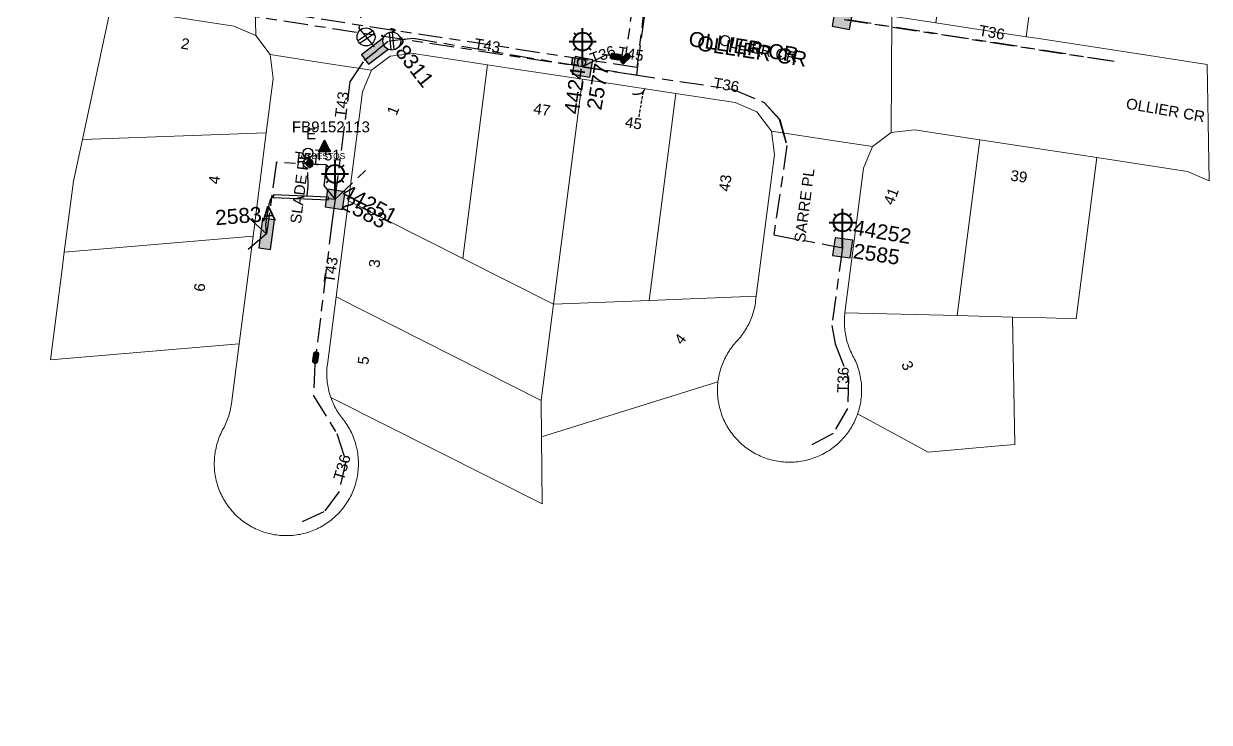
# Model space of a CAD drawing. Header units: metres. Extents: x -1 to 307109, y -2 to 6258593.
# Drawn here: x 306110 to 306307.5, y 6258194.6 to 6258311 of the extents above; entities that cross this region are included whole.
import ezdxf
from ezdxf.enums import TextEntityAlignment as Align

# ---------------------------------------------------------------- set-up
doc = ezdxf.new("R2010")
doc.units = ezdxf.units.M
doc.linetypes.add('Cable Exist UG', pattern=[8.2, 4, -1.2, 1.8, -1.2])
doc.linetypes.add('DASHED', pattern=[0.75, 0.5, -0.25])
doc.layers.get('0').update_dxf_attribs({"color": 6})
doc.layers.add('Cadastre Land Parcels_SP_EXT', color=9, linetype='Continuous', lineweight=5)
doc.layers.add('Cadastre Roads_SP_EXT', color=9, linetype='Continuous', lineweight=5)
for name, color, linetype in [('Duct_SP_EXT', 7, 'Continuous'), ('Equip_LV_EXT', 7, 'Continuous'), ('Equip_SP_SL_EXT', 7, 'Continuous'), ('Mains_HV_EXT', 7, 'Continuous'), ('Mains_LV_EXT', 7, 'Continuous'), ('Mains_SL_EXT', 7, 'Continuous'), ('Notes_HV_MISC', 7, 'Continuous'), ('Notes_SP_MISC', 7, 'Continuous'), ('SupportsUG_SP_LV_EXT', 7, 'Continuous'), ('SupportsUG_SP_LV_SL_EXT', 7, 'Continuous'), ('Trench_SP_EXT', 7, 'Continuous')]:
    doc.layers.add(name, color=color, linetype=linetype)
doc.layers.add('UNKNOWN_FEATURES', color=1, linetype='DASHED', plot=False)
doc.styles.add('COLUMN_LABEL', font='arial.ttf')
doc.styles.add('iecARIAL', font='arial.ttf', dxfattribs={"height": 2})
doc.styles.add('iecNAME', font='times.ttf')
doc.styles.add('POLE_LABEL', font='arial.ttf')
doc.styles.get("Standard").update_dxf_attribs({"font": 'arial.ttf'})

# ---------------------------------------------------------------- blocks, each defined once
blk = doc.blocks.new('COLUMN_EXT')
blk.add_hatch(color=256).paths.add_polyline_path([(-1.49, 1.48), (-1.49, -1.49), (1.48, -1.49), (1.48, 1.48)])
blk.add_lwpolyline([(-1.49, -1.49), (1.48, -1.49), (1.48, 1.48), (-1.49, 1.48)], close=True)
for tag, height, style, flags, p in [('ASSET_NUM', 2.5, 'COLUMN_LABEL', 8, (2, 2)), ('STRUCTURE_PLANT_NUMBER', 0.2, 'POLE_LABEL', 9, (1.81, 0.03)), ('STREET_CODE', 0.2, 'COLUMN_LABEL', 9, (1.81, -0.2))]:
    blk.add_attdef(tag, text='', height=height, dxfattribs=dict(style=style, flags=flags)).set_placement(p, align=Align.MIDDLE_LEFT)
at = {"flags": 9}
for tag, p in [('COLUMN_TYPE', (1.81, -0.4)), ('OWNED_BY', (1.81, -0.6)), ('STATE', (1.81, -0.8)), ('USAGE', (1.81, -1)), ('STREETNAME', (1.81, -1.6)), ('SUBURB', (1.81, -1.8)), ('LEGEND', (1.81, -1.2)), ('LOCATION', (1.81, -1.4)), ('NOTES', (1.81, -2))]:
    blk.add_attdef(tag, text='', height=0.2, dxfattribs=at).set_placement(p, align=Align.MIDDLE_LEFT)
at = {"flags": 1}
blk.add_attdef('Z', (1.81, -2.35), '', height=0.2, dxfattribs=at)
blk = doc.blocks.new('PILLAR_EXT')
blk.add_hatch(color=256).paths.add_polyline_path([(-2.475, 0.99), (-2.475, -0.99), (2.475, -0.99), (2.475, 0.99)])
blk.add_lwpolyline([(-2.475, -0.99), (2.475, -0.99), (2.475, 0.99), (-2.475, 0.99)], close=True)
at = {"style": 'iecARIAL', "flags": 8}
blk.add_attdef('ASSET_NUM', (1.5, 3.5), '', height=2.5, dxfattribs=at)
for tag, p, flags in [('OWNED_BY', (0, -0.2), 9), ('STATE', (0, -0.4), 9), ('SUPPORT_TYPE', (0, -0.6), 9), ('STREETNAME', (0, -1.8), 9), ('SUBURB', (0, -2), 1), ('USAGE', (0, -0.8), 9), ('LEGEND', (0, -1), 9), ('LOCATION', (0, -1.2), 9), ('NOTES', (0, -1.4), 9), ('PARENT', (0, -1.6), 9)]:
    blk.add_attdef(tag, p, '', height=0.2, dxfattribs=dict(flags=flags))
blk = doc.blocks.new('DUCT_EXT')
blk.add_circle((0, 0.8), 0.8)
at = {"flags": 1}
blk.add_attdef('Z', (0, 0), '', height=0.2, dxfattribs=at)
at = {"flags": 9}
for tag, p in [('DUCT_CODE', (0, 0)), ('XSECT_TYPE', (0, -0.2)), ('STATE', (0, -0.6)), ('FB_REFERENCE', (0, -0.4)), ('NOTES', (0, -0.8))]:
    blk.add_attdef(tag, text='', height=0.2, dxfattribs=at).set_placement(p, align=Align.MIDDLE_LEFT)
blk = doc.blocks.new('SL_LANTERN_EXT')
at = {"lineweight": 40}
for p, q in [((0, 1.97), (0, 6.47)), ((-2.25, 4.22), (2.25, 4.22)), ((-1.46, 5.68), (-1.06, 5.28)), ((1.46, 5.68), (1.06, 5.28)), ((-1.46, 2.76), (-1.06, 3.16)), ((0, 0), (0, 2.72)), ((1.46, 2.76), (1.06, 3.16))]:
    blk.add_line(p, q, dxfattribs=at)
blk.add_circle((0, 4.22), 1.5, dxfattribs=at)
at = {"style": 'iecARIAL', "flags": 8}
blk.add_attdef('ASSET_NUM', (1.5, 1.5), '', height=2.5, dxfattribs=at)
for tag, p, height, flags in [('OPERATING_VOLTAGE', (0.98, -1.65), 0.2, 9), ('ORIENTATION', (0.98, -1.85), 0.2, 9), ('OWNED_BY', (0.98, -2.05), 0.2, 9), ('CONSTRUCTED_VOLTAGE', (0.98, -0.65), 0.2, 9), ('CONTROL_TYPE', (0.98, -0.85), 0.2, 9), ('LANTERN_PURPOSE', (0.98, -1.05), 0.2, 9), ('LANTERN_TYPE', (0.98, -1.25), 0.2, 9), ('NO_PHASES', (0.98, -1.45), 0.2, 9), ('LNUMBER', (2.18, -3.25), 2.5, 8), ('STATE', (0.98, -2.25), 0.2, 9), ('USAGE', (0.98, -2.45), 0.2, 9), ('CEXIST', (0.98, -2.65), 0.2, 9), ('CNEW', (0.98, -2.85), 0.2, 9), ('CNUMBER', (0.98, -3.05), 0.2, 9), ('CREMOVE', (0.98, -3.25), 0.2, 9), ('CREPLACE', (0.98, -3.45), 0.2, 9), ('LKINGHEIGHT', (0.98, -3.65), 0.2, 9), ('LBRACKET', (0.98, -3.85), 0.2, 9), ('LBRACKETVOCAB', (0.98, -4.05), 0.2, 9), ('LCATEGORY', (0.98, -4.25), 0.2, 9), ('LCHARGE1', (0.98, -4.45), 0.2, 9), ('LCHARGE1PERCENT', (0.98, -4.65), 0.2, 9), ('LCHARGE2', (0.98, -4.85), 0.2, 9), ('LCHARGE2PERCENT', (0.98, -5.05), 0.2, 9), ('LCHARGE3', (0.98, -5.25), 0.2, 9), ('LCHARGE3PERCENT', (0.98, -5.45), 0.2, 9), ('LEXIST', (0.98, -5.65), 0.2, 9), ('LLAMP', (0.98, -5.85), 0.2, 9), ('LLAMPVOCAB', (0.98, -6.05), 0.2, 9), ('LMAST', (0.98, -6.25), 0.2, 9), ('LMASTVOCAB', (0.98, -6.45), 0.2, 9), ('LNEW', (0.98, -6.65), 0.2, 9), ('LANTNUMBER', (0.98, -6.85), 0.2, 9), ('LOUTREACH', (0.98, -7.25), 0.2, 9), ('LOUTREACHVOCAB', (0.98, -7.45), 0.2, 9), ('LRATECODE', (0.98, -7.65), 0.2, 9), ('LREMOVE', (0.98, -7.85), 0.2, 9), ('LREPLACE', (0.98, -8.05), 0.2, 9), ('STREETNAME', (0.98, -9.25), 0.2, 9), ('SUBURB', (0.98, -9.45), 0.2, 1), ('LTYPE', (0.98, -8.25), 0.2, 9), ('LTYPEVOCAB', (0.98, -8.45), 0.2, 9), ('LEGEND', (0.98, -8.65), 0.2, 9), ('LOCATION', (0.98, -8.85), 0.2, 9), ('NOTES', (0.98, -9.05), 0.2, 9)]:
    blk.add_attdef(tag, p, '', height=height, dxfattribs=dict(flags=flags))
blk = doc.blocks.new('LV_STJ_EXT')
h = blk.add_hatch(color=256)
edge = h.paths.add_edge_path()
edge.add_ellipse((-0.59, 0.13), major_axis=(0.226, 0.226), ratio=1, start_angle=45, end_angle=135)
edge.add_line((-0.91, 0.13), (-0.91, -0.13))
edge.add_ellipse((-0.59, -0.13), major_axis=(0.226, 0.226), ratio=1, start_angle=135, end_angle=225)
edge.add_line((-0.59, -0.45), (0.59, -0.45))
edge.add_ellipse((0.59, -0.13), major_axis=(-0.226, 0.226), ratio=1, start_angle=135, end_angle=225)
edge.add_line((0.91, -0.13), (0.91, 0.13))
edge.add_ellipse((0.59, 0.13), major_axis=(-0.226, 0.226), ratio=1, start_angle=225, end_angle=315)
edge.add_line((0.59, 0.45), (-0.59, 0.45))
blk.add_lwpolyline([(-0.91, 0.13), (-0.91, -0.13, 0.414214), (-0.59, -0.45), (0.59, -0.45, 0.414214), (0.91, -0.13), (0.91, 0.13, 0.414214), (0.59, 0.45), (-0.59, 0.45, 0.414214)], format="xyb", close=True)
at = {"flags": 1}
blk.add_attdef('Z', (0, 0), '', height=0.2, dxfattribs=at)
at = {"flags": 9}
for tag, p in [('ORIENTATION', (0, 0)), ('USAGE', (0, -0.2)), ('LEGEND', (0, -0.4)), ('NOTES', (0, -0.6))]:
    blk.add_attdef(tag, text='', height=0.2, dxfattribs=at).set_placement(p, align=Align.MIDDLE_LEFT)
blk = doc.blocks.new('WARNING_FEATURE_EXT')
h = blk.add_hatch(color=2)
h.dxf.hatch_style = 1
h.paths.add_polyline_path([(0, 1.99), (-0.99, 0), (1, 0)])
at = {"color": 18, "true_color": 0x000000}
blk.add_lwpolyline([(-0.99, 0), (0, 1.99), (1, 0)], close=True, dxfattribs=at)
at = {"color": 18, "true_color": 0x000000, "insert": (0, 0.87), "char_height": 1.5, "attachment_point": 5, "line_spacing_factor": 1.5, "style": 'iecNAME'}
blk.add_mtext_dynamic_manual_height_columns('!', width=1.5, gutter_width=4, heights=[0], dxfattribs=at)
at = {"color": 2, "flags": 1}
for tag, p in [('STATE', (1.19, 2.01)), ('HAZMAT_ID', (1.19, 0.72))]:
    blk.add_attdef(tag, p, '', height=0.8, dxfattribs=at)
at = {"color": 2}
blk.add_attdef('WARNING_TYPE', text='', height=1, dxfattribs=at).set_placement((-4.07, -1.22), (4.88, -1.22), align=Align.ALIGNED)
at = {"color": 2, "flags": 1}
blk.add_attdef('WARNING_DESC', text='', height=0.8, dxfattribs=at).set_placement((1.19, -0.56), align=Align.MIDDLE_CENTER)
blk = doc.blocks.new('LV_UG_LINKS_CLOSED_EXT')
blk.add_wipeout([(-1.06, 1.06), (-1.18, 0.92), (-1.29, 0.76), (-1.37, 0.59), (-1.43, 0.42), (-1.48, 0.23), (-1.49, 0.05), (-1.49, -0.14), (-1.46, -0.33), (-1.41, -0.51), (-1.33, -0.68), (-1.24, -0.84), (-1.12, -0.99), (-0.99, -1.12), (-0.84, -1.24), (-0.68, -1.33), (-0.51, -1.41), (-0.33, -1.46), (-0.14, -1.49), (0.05, -1.49), (0.23, -1.48), (0.42, -1.43), (0.59, -1.37), (0.76, -1.29), (0.92, -1.18), (1.06, -1.06), (1.18, -0.92), (1.29, -0.76), (1.37, -0.59), (1.43, -0.42), (1.48, -0.23), (1.49, -0.05), (1.49, 0.14), (1.46, 0.33), (1.41, 0.51), (1.33, 0.68), (1.24, 0.84), (1.12, 0.99), (0.99, 1.12), (0.84, 1.24), (0.68, 1.33), (0.51, 1.41), (0.33, 1.46), (0.14, 1.49), (-0.05, 1.49), (-0.23, 1.48), (-0.42, 1.43), (-0.59, 1.37), (-0.76, 1.29), (-0.92, 1.18)])
for p, q in [((-0.25, -1.48), (-0.25, 1.48)), ((0.25, -1.48), (0.25, 1.48))]:
    blk.add_line(p, q)
blk.add_circle((0, 0), 1.5)
at = {"flags": 9}
for tag, p in [('ACTUAL_STATUS', (0, 0)), ('CONSTRUCTED_VOLTAGE', (0, -0.2)), ('OPERATING_VOLTAGE', (0, -0.6)), ('ORIENTATION', (0, -0.8)), ('STATE', (0, -1)), ('SWITCH_TYPE', (0, -1.2)), ('NO_PHASES', (0, -0.4)), ('USAGE', (0, -1.4)), ('NOTES', (0, -1.6))]:
    blk.add_attdef(tag, text='', height=0.2, dxfattribs=at).set_placement(p, align=Align.MIDDLE_LEFT)
at = {"flags": 1}
blk.add_attdef('Z', (0, 0), '', height=0.2, dxfattribs=at)
blk = doc.blocks.new('CABLE_LARGE_EXT')
h = blk.add_hatch(color=256)
edge = h.paths.add_edge_path()
edge.add_arc((0, 0.55), 0.55, 0, 360)
blk.add_circle((0, 0.55), 0.55)
at = {"flags": 1}
blk.add_attdef('Z', (0, 0), '', height=0.2, dxfattribs=at)
at = {"flags": 9}
for tag, p in [('COND_CODE', (0, 0)), ('STATE', (0, -0.4)), ('XSECT_SIZE', (0, -0.6)), ('FB_REFERENCE', (0, -0.2)), ('NOTES', (0, -0.8))]:
    blk.add_attdef(tag, text='', height=0.2, dxfattribs=at).set_placement(p, align=Align.MIDDLE_LEFT)

msp = doc.modelspace()

# ---------------------------------------------------------------- linework, layer by layer
at = {"layer": 'Cadastre Land Parcels_SP_EXT', "linetype": 'Continuous'}
for points in [[(306278.84, 6258322.82), (306281.72, 6258345.17), (306278.86, 6258345.6), (306274.19, 6258346.32), (306266.65, 6258347.47), (306261.98, 6258311.18), (306277.04, 6258308.88), (306278.84, 6258322.82)], [(306150.45, 6258292.87), (306151.62, 6258301.94), (306151.1, 6258305.89), (306148.71, 6258309.07), (306145.05, 6258310.65), (306124.54, 6258313.78), (306119.84, 6258291.77), (306150.45, 6258292.87)], [(306187.31, 6258304.2), (306174.96, 6258306.08), (306171.07, 6258305.64), (306167.95, 6258303.28), (306166.45, 6258299.67), (306164.12, 6258281.53), (306183.16, 6258271.93), (306187.31, 6258304.2)], [(306203.13, 6258301.79), (306192.37, 6258303.43), (306187.31, 6258304.2), (306183.16, 6258271.93), (306198.31, 6258264.3), (306203.13, 6258301.79)], [(306214.22, 6258264.93), (306218.65, 6258299.43), (306203.13, 6258301.79), (306198.31, 6258264.3), (306214.22, 6258264.93)], [(306232.06, 6258265.63), (306235.09, 6258289.22), (306234.57, 6258293.16), (306232.17, 6258296.34), (306228.52, 6258297.92), (306218.65, 6258299.43), (306214.22, 6258264.93), (306232.06, 6258265.63)], [(306148.24, 6258275.64), (306150.45, 6258292.87), (306119.84, 6258291.77), (306118.33, 6258284.8), (306116.81, 6258272.95), (306148.24, 6258275.64)], [(306269.31, 6258291.71), (306258.43, 6258293.37), (306254.54, 6258292.92), (306251.42, 6258290.57), (306249.92, 6258286.95), (306246.83, 6258262.88), (306265.54, 6258262.39), (306269.31, 6258291.71)], [(306288.81, 6258288.74), (306279.95, 6258290.09), (306269.31, 6258291.71), (306265.54, 6258262.39), (306274.76, 6258262.15), (306280.34, 6258262.01), (306285.36, 6258261.88), (306288.81, 6258288.74)], [(306198.31, 6258264.3), (306183.16, 6258271.93), (306164.12, 6258281.53), (306162.06, 6258265.51), (306196.26, 6258248.27), (306198.31, 6258264.3)], [(306145.93, 6258257.69), (306148.24, 6258275.64), (306116.81, 6258272.95), (306116.39, 6258269.67), (306114.5, 6258255), (306145.93, 6258257.69)], [(306196.3, 6258242.18), (306196.26, 6258248.27), (306162.06, 6258265.51), (306160.62, 6258254.26), (306160.58, 6258253.97), (306160.55, 6258253.68), (306160.54, 6258253.38), (306160.52, 6258253.09), (306160.52, 6258252.79), (306160.52, 6258252.5), (306160.53, 6258252.21), (306160.55, 6258251.91), (306160.57, 6258251.62), (306160.6, 6258251.32), (306160.64, 6258251.03), (306160.68, 6258250.74), (306160.74, 6258250.45), (306160.8, 6258250.16), (306160.86, 6258249.88), (306160.94, 6258249.59), (306161.02, 6258249.31), (306161.1, 6258249.03), (306161.2, 6258248.75), (306196.39, 6258231.01), (306196.3, 6258242.18)], [(306225.68, 6258251.34), (306225.72, 6258251.64), (306225.77, 6258251.94), (306225.82, 6258252.24), (306225.88, 6258252.54), (306225.95, 6258252.84), (306226.03, 6258253.13), (306226.11, 6258253.43), (306226.21, 6258253.72), (306226.31, 6258254), (306226.41, 6258254.29), (306226.53, 6258254.57), (306226.65, 6258254.85), (306226.77, 6258255.13), (306226.91, 6258255.4), (306227.05, 6258255.67), (306227.2, 6258255.94), (306227.35, 6258256.2), (306227.52, 6258256.46), (306227.68, 6258256.72), (306227.86, 6258256.96), (306228.04, 6258257.21), (306228.23, 6258257.45), (306228.42, 6258257.69), (306228.62, 6258257.92), (306228.83, 6258258.14), (306229.03, 6258258.36), (306229.22, 6258258.59), (306229.41, 6258258.82), (306229.6, 6258259.06), (306229.77, 6258259.3), (306229.95, 6258259.54), (306230.11, 6258259.79), (306230.27, 6258260.04), (306230.42, 6258260.3), (306230.57, 6258260.56), (306230.71, 6258260.82), (306230.85, 6258261.09), (306230.97, 6258261.36), (306231.09, 6258261.63), (306231.21, 6258261.91), (306231.31, 6258262.19), (306231.41, 6258262.47), (306231.5, 6258262.75), (306231.59, 6258263.04), (306231.67, 6258263.33), (306231.74, 6258263.62), (306231.8, 6258263.91), (306231.86, 6258264.2), (306231.91, 6258264.5), (306231.95, 6258264.79), (306232.06, 6258265.63), (306214.22, 6258264.93), (306198.31, 6258264.3), (306196.26, 6258248.27), (306196.3, 6258242.18), (306225.68, 6258251.34)], [(306271.77, 6258240.64), (306275.11, 6258240.94), (306274.76, 6258262.15), (306265.54, 6258262.39), (306246.83, 6258262.88), (306246.79, 6258262.59), (306246.77, 6258262.29), (306246.75, 6258261.99), (306246.74, 6258261.69), (306246.73, 6258261.39), (306246.73, 6258261.09), (306246.74, 6258260.8), (306246.76, 6258260.5), (306246.79, 6258260.2), (306246.82, 6258259.9), (306246.86, 6258259.61), (306246.9, 6258259.31), (306246.96, 6258259.02), (306247.02, 6258258.73), (306247.09, 6258258.43), (306247.17, 6258258.15), (306247.25, 6258257.86), (306247.34, 6258257.57), (306247.44, 6258257.29), (306247.54, 6258257.01), (306247.65, 6258256.74), (306247.77, 6258256.46), (306247.9, 6258256.19), (306248.03, 6258255.92), (306248.17, 6258255.66), (306248.31, 6258255.39), (306248.44, 6258255.12), (306248.57, 6258254.84), (306248.69, 6258254.57), (306248.8, 6258254.29), (306248.91, 6258254), (306249, 6258253.72), (306249.09, 6258253.43), (306249.18, 6258253.14), (306249.25, 6258252.85), (306249.32, 6258252.56), (306249.38, 6258252.26), (306249.44, 6258251.96), (306249.49, 6258251.66), (306249.52, 6258251.36), (306249.56, 6258251.07), (306249.58, 6258250.76), (306249.6, 6258250.46), (306249.61, 6258250.16), (306249.61, 6258249.86), (306249.6, 6258249.56), (306249.59, 6258249.26), (306249.56, 6258248.95), (306249.54, 6258248.66), (306249.5, 6258248.36), (306249.46, 6258248.06), (306249.4, 6258247.76), (306249.35, 6258247.46), (306249.28, 6258247.17), (306249.2, 6258246.88), (306249.12, 6258246.59), (306249.03, 6258246.3), (306248.94, 6258246.01), (306260.69, 6258239.65), (306271.77, 6258240.64)]]:
    msp.add_lwpolyline(points, close=True, dxfattribs=at)
at = {"layer": 'Cadastre Roads_SP_EXT', "linetype": 'Continuous'}
msp.add_lwpolyline([(306104.82, 6258316.79), (306124.54, 6258313.78), (306145.05, 6258310.65), (306148.71, 6258309.07), (306148.5, 6258318.8), (306148.3, 6258328.54), (306148.3, 6258328.54), (306138, 6258330.12), (306122.42, 6258332.5), (306107.35, 6258334.81)], dxfattribs=at)
for points in [[(306307.35, 6258294.57), (306307.17, 6258304.27), (306292.11, 6258306.58), (306278.73, 6258308.62), (306277.04, 6258308.88), (306261.98, 6258311.18), (306254.65, 6258312.3), (306254.6, 6258302.6), (306254.54, 6258292.92), (306258.43, 6258293.37), (306269.31, 6258291.71), (306279.95, 6258290.09), (306288.81, 6258288.74), (306303.86, 6258286.44), (306307.52, 6258284.86), (306307.35, 6258294.57)], [(306154.25, 6258225.73), (306154.56, 6258225.75), (306154.86, 6258225.77), (306155.17, 6258225.8), (306155.47, 6258225.84), (306155.77, 6258225.89), (306156.07, 6258225.94), (306156.37, 6258226), (306156.67, 6258226.07), (306156.96, 6258226.15), (306157.25, 6258226.23), (306157.54, 6258226.32), (306157.82, 6258226.42), (306158.11, 6258226.53), (306158.39, 6258226.64), (306158.67, 6258226.76), (306158.94, 6258226.88), (306159.21, 6258227.02), (306159.48, 6258227.16), (306159.75, 6258227.3), (306160.01, 6258227.46), (306160.27, 6258227.62), (306160.52, 6258227.78), (306160.77, 6258227.95), (306161.01, 6258228.13), (306161.25, 6258228.32), (306161.49, 6258228.51), (306161.72, 6258228.71), (306161.94, 6258228.91), (306162.16, 6258229.12), (306162.37, 6258229.33), (306162.58, 6258229.55), (306162.79, 6258229.78), (306162.98, 6258230), (306163.18, 6258230.24), (306163.36, 6258230.48), (306163.54, 6258230.72), (306163.71, 6258230.97), (306163.88, 6258231.22), (306164.04, 6258231.48), (306164.2, 6258231.74), (306164.34, 6258232), (306164.48, 6258232.27), (306164.62, 6258232.54), (306164.74, 6258232.82), (306164.86, 6258233.1), (306164.98, 6258233.38), (306165.08, 6258233.66), (306165.18, 6258233.95), (306165.28, 6258234.25), (306165.36, 6258234.54), (306165.44, 6258234.84), (306165.51, 6258235.13), (306165.57, 6258235.43), (306165.63, 6258235.74), (306165.67, 6258236.04), (306165.71, 6258236.34), (306165.74, 6258236.65), (306165.77, 6258236.95), (306165.78, 6258237.26), (306165.79, 6258237.56), (306165.79, 6258237.87), (306165.78, 6258238.18), (306165.77, 6258238.48), (306165.74, 6258238.79), (306165.71, 6258239.09), (306165.67, 6258239.4), (306165.63, 6258239.7), (306165.57, 6258240), (306165.51, 6258240.3), (306165.44, 6258240.6), (306165.37, 6258240.89), (306165.28, 6258241.19), (306165.19, 6258241.48), (306165.09, 6258241.77), (306164.98, 6258242.06), (306164.87, 6258242.34), (306164.75, 6258242.62), (306164.62, 6258242.9), (306164.48, 6258243.17), (306164.34, 6258243.44), (306164.19, 6258243.71), (306164.03, 6258243.98), (306163.87, 6258244.23), (306163.7, 6258244.49), (306163.52, 6258244.74), (306163.34, 6258244.99), (306163.15, 6258245.23), (306162.98, 6258245.45), (306162.8, 6258245.69), (306162.64, 6258245.92), (306162.48, 6258246.16), (306162.32, 6258246.41), (306162.17, 6258246.65), (306162.03, 6258246.9), (306161.89, 6258247.16), (306161.76, 6258247.42), (306161.63, 6258247.68), (306161.52, 6258247.94), (306161.4, 6258248.21), (306161.3, 6258248.47), (306161.2, 6258248.75), (306161.1, 6258249.03), (306161.02, 6258249.31), (306160.94, 6258249.59), (306160.86, 6258249.88), (306160.8, 6258250.16), (306160.74, 6258250.45), (306160.68, 6258250.74), (306160.64, 6258251.03), (306160.6, 6258251.32), (306160.57, 6258251.62), (306160.55, 6258251.91), (306160.53, 6258252.21), (306160.52, 6258252.5), (306160.52, 6258252.79), (306160.52, 6258253.09), (306160.54, 6258253.38), (306160.55, 6258253.68), (306160.58, 6258253.97), (306160.62, 6258254.26), (306162.06, 6258265.51), (306164.12, 6258281.53), (306166.45, 6258299.67), (306167.95, 6258303.28), (306160.91, 6258304.37), (306151.1, 6258305.89), (306151.62, 6258301.94), (306150.45, 6258292.87), (306148.24, 6258275.64), (306145.93, 6258257.69), (306144.65, 6258247.75), (306144.61, 6258247.45), (306144.56, 6258247.15), (306144.5, 6258246.86), (306144.44, 6258246.57), (306144.37, 6258246.28), (306144.29, 6258245.99), (306144.2, 6258245.7), (306144.11, 6258245.42), (306144.01, 6258245.13), (306143.9, 6258244.85), (306143.79, 6258244.58), (306143.67, 6258244.3), (306143.54, 6258244.03), (306143.41, 6258243.76), (306143.27, 6258243.5), (306143.12, 6258243.23), (306142.99, 6258242.96), (306142.86, 6258242.68), (306142.73, 6258242.4), (306142.62, 6258242.12), (306142.51, 6258241.84), (306142.41, 6258241.55), (306142.32, 6258241.26), (306142.23, 6258240.97), (306142.15, 6258240.67), (306142.08, 6258240.37), (306142.02, 6258240.08), (306141.96, 6258239.78), (306141.91, 6258239.48), (306141.87, 6258239.17), (306141.84, 6258238.87), (306141.81, 6258238.57), (306141.8, 6258238.26), (306141.79, 6258237.96), (306141.79, 6258237.65), (306141.79, 6258237.35), (306141.81, 6258237.04), (306141.83, 6258236.74), (306141.85, 6258236.44), (306141.89, 6258236.13), (306141.94, 6258235.83), (306141.99, 6258235.53), (306142.05, 6258235.23), (306142.11, 6258234.93), (306142.19, 6258234.64), (306142.27, 6258234.34), (306142.36, 6258234.05), (306142.46, 6258233.76), (306142.56, 6258233.48), (306142.67, 6258233.19), (306142.79, 6258232.91), (306142.92, 6258232.64), (306143.05, 6258232.36), (306143.19, 6258232.09), (306143.34, 6258231.82), (306143.49, 6258231.56), (306143.65, 6258231.3), (306143.82, 6258231.04), (306143.99, 6258230.79), (306144.17, 6258230.54), (306144.36, 6258230.3), (306144.55, 6258230.06), (306144.76, 6258229.82), (306144.96, 6258229.59), (306145.17, 6258229.37), (306145.39, 6258229.15), (306145.61, 6258228.94), (306145.84, 6258228.73), (306146.08, 6258228.53), (306146.31, 6258228.33), (306146.55, 6258228.15), (306146.8, 6258227.97), (306147.05, 6258227.79), (306147.3, 6258227.62), (306147.56, 6258227.46), (306147.83, 6258227.31), (306148.09, 6258227.16), (306148.36, 6258227.02), (306148.64, 6258226.88), (306148.91, 6258226.76), (306149.19, 6258226.64), (306149.48, 6258226.52), (306149.76, 6258226.42), (306150.05, 6258226.32), (306150.34, 6258226.23), (306150.63, 6258226.14), (306150.93, 6258226.07), (306151.23, 6258226), (306151.52, 6258225.94), (306151.82, 6258225.88), (306152.13, 6258225.84), (306152.43, 6258225.8), (306152.73, 6258225.77), (306153.04, 6258225.75), (306153.34, 6258225.73), (306153.64, 6258225.72), (306153.95, 6258225.72), (306154.25, 6258225.73)], [(306238.09, 6258237.97), (306238.4, 6258237.99), (306238.7, 6258238.01), (306239.01, 6258238.04), (306239.31, 6258238.08), (306239.61, 6258238.13), (306239.91, 6258238.18), (306240.21, 6258238.25), (306240.5, 6258238.32), (306240.8, 6258238.39), (306241.09, 6258238.48), (306241.38, 6258238.57), (306241.67, 6258238.67), (306241.96, 6258238.78), (306242.24, 6258238.89), (306242.52, 6258239.01), (306242.79, 6258239.14), (306243.07, 6258239.27), (306243.34, 6258239.42), (306243.6, 6258239.56), (306243.87, 6258239.72), (306244.12, 6258239.88), (306244.38, 6258240.05), (306244.63, 6258240.23), (306244.87, 6258240.41), (306245.11, 6258240.6), (306245.35, 6258240.79), (306245.58, 6258240.99), (306245.8, 6258241.19), (306246.02, 6258241.41), (306246.24, 6258241.62), (306246.45, 6258241.85), (306246.65, 6258242.07), (306246.85, 6258242.3), (306247.04, 6258242.54), (306247.23, 6258242.78), (306247.4, 6258243.03), (306247.58, 6258243.28), (306247.75, 6258243.54), (306247.91, 6258243.8), (306248.06, 6258244.06), (306248.21, 6258244.33), (306248.35, 6258244.6), (306248.48, 6258244.88), (306248.61, 6258245.16), (306248.72, 6258245.44), (306248.84, 6258245.72), (306248.94, 6258246.01), (306249.03, 6258246.3), (306249.12, 6258246.59), (306249.2, 6258246.88), (306249.28, 6258247.17), (306249.35, 6258247.46), (306249.4, 6258247.76), (306249.46, 6258248.06), (306249.5, 6258248.36), (306249.54, 6258248.66), (306249.56, 6258248.95), (306249.59, 6258249.26), (306249.6, 6258249.56), (306249.61, 6258249.86), (306249.61, 6258250.16), (306249.6, 6258250.46), (306249.58, 6258250.76), (306249.56, 6258251.07), (306249.52, 6258251.36), (306249.49, 6258251.66), (306249.44, 6258251.96), (306249.38, 6258252.26), (306249.32, 6258252.56), (306249.25, 6258252.85), (306249.18, 6258253.14), (306249.09, 6258253.43), (306249, 6258253.72), (306248.91, 6258254), (306248.8, 6258254.29), (306248.69, 6258254.57), (306248.57, 6258254.84), (306248.44, 6258255.12), (306248.31, 6258255.39), (306248.17, 6258255.66), (306248.03, 6258255.92), (306247.9, 6258256.19), (306247.77, 6258256.46), (306247.65, 6258256.74), (306247.54, 6258257.01), (306247.44, 6258257.29), (306247.34, 6258257.57), (306247.25, 6258257.86), (306247.17, 6258258.15), (306247.09, 6258258.43), (306247.02, 6258258.73), (306246.96, 6258259.02), (306246.9, 6258259.31), (306246.86, 6258259.61), (306246.82, 6258259.9), (306246.79, 6258260.2), (306246.76, 6258260.5), (306246.74, 6258260.8), (306246.73, 6258261.09), (306246.73, 6258261.39), (306246.74, 6258261.69), (306246.75, 6258261.99), (306246.77, 6258262.29), (306246.79, 6258262.59), (306246.83, 6258262.88), (306249.92, 6258286.95), (306251.42, 6258290.57), (306244.37, 6258291.65), (306234.57, 6258293.16), (306235.09, 6258289.22), (306232.06, 6258265.63), (306231.95, 6258264.79), (306231.91, 6258264.5), (306231.86, 6258264.2), (306231.8, 6258263.91), (306231.74, 6258263.62), (306231.67, 6258263.33), (306231.59, 6258263.04), (306231.5, 6258262.75), (306231.41, 6258262.47), (306231.31, 6258262.19), (306231.21, 6258261.91), (306231.09, 6258261.63), (306230.97, 6258261.36), (306230.85, 6258261.09), (306230.71, 6258260.82), (306230.57, 6258260.56), (306230.42, 6258260.3), (306230.27, 6258260.04), (306230.11, 6258259.79), (306229.95, 6258259.54), (306229.77, 6258259.3), (306229.6, 6258259.06), (306229.41, 6258258.82), (306229.22, 6258258.59), (306229.03, 6258258.36), (306228.83, 6258258.14), (306228.62, 6258257.92), (306228.42, 6258257.69), (306228.23, 6258257.45), (306228.04, 6258257.21), (306227.86, 6258256.96), (306227.68, 6258256.72), (306227.52, 6258256.46), (306227.35, 6258256.2), (306227.2, 6258255.94), (306227.05, 6258255.67), (306226.91, 6258255.4), (306226.77, 6258255.13), (306226.65, 6258254.85), (306226.53, 6258254.57), (306226.41, 6258254.29), (306226.31, 6258254), (306226.21, 6258253.72), (306226.11, 6258253.43), (306226.03, 6258253.13), (306225.95, 6258252.84), (306225.88, 6258252.54), (306225.82, 6258252.24), (306225.77, 6258251.94), (306225.72, 6258251.64), (306225.68, 6258251.34), (306225.65, 6258251.04), (306225.63, 6258250.73), (306225.61, 6258250.43), (306225.6, 6258250.12), (306225.6, 6258249.82), (306225.61, 6258249.51), (306225.62, 6258249.21), (306225.65, 6258248.9), (306225.68, 6258248.6), (306225.72, 6258248.3), (306225.76, 6258248), (306225.81, 6258247.7), (306225.88, 6258247.4), (306225.94, 6258247.1), (306226.02, 6258246.8), (306226.1, 6258246.51), (306226.19, 6258246.22), (306226.29, 6258245.93), (306226.4, 6258245.65), (306226.51, 6258245.36), (306226.63, 6258245.08), (306226.76, 6258244.81), (306226.89, 6258244.53), (306227.04, 6258244.26), (306227.18, 6258244), (306227.34, 6258243.73), (306227.5, 6258243.47), (306227.67, 6258243.22), (306227.84, 6258242.97), (306228.02, 6258242.72), (306228.21, 6258242.48), (306228.4, 6258242.25), (306228.6, 6258242.02), (306228.81, 6258241.79), (306229.02, 6258241.57), (306229.23, 6258241.36), (306229.46, 6258241.15), (306229.68, 6258240.94), (306229.91, 6258240.74), (306230.15, 6258240.55), (306230.39, 6258240.37), (306230.64, 6258240.19), (306230.89, 6258240.01), (306231.15, 6258239.85), (306231.4, 6258239.69), (306231.67, 6258239.53), (306231.93, 6258239.38), (306232.2, 6258239.24), (306232.48, 6258239.11), (306232.75, 6258238.98), (306233.03, 6258238.86), (306233.32, 6258238.75), (306233.6, 6258238.65), (306233.89, 6258238.55), (306234.18, 6258238.46), (306234.47, 6258238.38), (306234.77, 6258238.3), (306235.07, 6258238.23), (306235.36, 6258238.17), (306235.66, 6258238.12), (306235.97, 6258238.07), (306236.27, 6258238.03), (306236.57, 6258238), (306236.88, 6258237.98), (306237.18, 6258237.97), (306237.48, 6258237.96), (306237.79, 6258237.96), (306238.09, 6258237.97)]]:
    msp.add_lwpolyline(points, close=True, dxfattribs=at)
at = {"layer": 'Duct_SP_EXT'}
for p, q in [((306151.65, 6258282.02), (306151.66, 6258282.26)), ((306160.77, 6258281.65), (306151.65, 6258282.02)), ((306151.67, 6258282.5), (306151.66, 6258282.26)), ((306160.79, 6258282.13), (306151.67, 6258282.5)), ((306160.77, 6258281.65), (306160.78, 6258281.89)), ((306160.79, 6258282.13), (306160.78, 6258281.89))]:
    msp.add_line(p, q, dxfattribs=at)
msp.add_lwpolyline([(306157.34, 6258286.23), (306157.35, 6258283.95), (306157.2, 6258282.43)], dxfattribs=at)
at = {"layer": 'Mains_LV_EXT', "linetype": 'Cable Exist UG'}
for points in [[(306225.57, 6258348.53), (306216.04, 6258347.88), (306210.24, 6258305.24)], [(306291.7, 6258304.75), (306246.4, 6258311.81)], [(306208.65, 6258305.55), (306207.04, 6258305.85), (306203.12, 6258303.85)], [(306210.24, 6258305.24), (306208.65, 6258305.55)], [(306203.12, 6258303.85), (306228.11, 6258300.12), (306233.36, 6258297.94), (306235.87, 6258295.13), (306237.17, 6258290.72), (306234.96, 6258275.84), (306246.43, 6258273.7)], [(306161.91, 6258281.8), (306160.09, 6258284.1), (306160.09, 6258284.1), (306160.19, 6258284.93), (306160.49, 6258287.51), (306152.09, 6258287.9), (306152.07, 6258287.65), (306152.07, 6258287.65), (306150.69, 6258277.53), (306150.5, 6258276.01)], [(306161.91, 6258281.8), (306161.42, 6258278.25), (306158.66, 6258255.41)], [(306246.43, 6258273.7), (306244.65, 6258260.75), (306245.22, 6258257.71), (306247.43, 6258252), (306247.26, 6258246.93), (306244.85, 6258242.73), (306240.37, 6258240.34)], [(306158.66, 6258255.41), (306158.72, 6258255.89), (306158.54, 6258254.35), (306158.32, 6258249.04), (306162.2, 6258242.76), (306163.68, 6258238.13), (306162.56, 6258233.08), (306160.05, 6258229.67), (306156.09, 6258227.89)]]:
    msp.add_lwpolyline(points, dxfattribs=at)
at = {"layer": 'Mains_SL_EXT', "linetype": 'Cable Exist UG'}
for points in [[(306233.51, 6258350.59), (306216.04, 6258347.88), (306210.24, 6258305.24), (306207.04, 6258305.85), (306203.12, 6258303.85)], [(306246.69, 6258311.74), (306291.88, 6258304.73)], [(306203.12, 6258303.85), (306228.11, 6258300.12), (306233.36, 6258297.94), (306236.01, 6258295.06), (306237.17, 6258290.72), (306234.96, 6258275.84), (306246.43, 6258273.7)], [(306246.43, 6258273.7), (306244.65, 6258260.75), (306245.22, 6258257.71), (306247.43, 6258252), (306247.26, 6258246.93), (306244.85, 6258242.73), (306240.37, 6258240.34)]]:
    msp.add_lwpolyline(points, dxfattribs=at)
at = {"layer": 'Trench_SP_EXT', "linetype": 'Cable Exist UG'}
for points in [[(306213.55, 6258300.21, -0.046071), (306213.03, 6258299.52), (306213.03, 6258299.52, -0.134552), (306211.47, 6258299.35)], [(306150.5, 6258276.01), (306150.4, 6258277.63), (306150.4, 6258277.63), (306151, 6258281.2), (306151, 6258281.2, -0.271194), (306151.66, 6258282.26)]]:
    msp.add_lwpolyline(points, format="xyb", dxfattribs=at)
for points in [[(306161.91, 6258281.8), (306166.99, 6258286.59)], [(306160.78, 6258281.89), (306161.91, 6258281.8)], [(306150.5, 6258276.01), (306146.82, 6258279.31)], [(306150.5, 6258276.01), (306147.41, 6258273.42)]]:
    msp.add_lwpolyline(points, dxfattribs=at)
at = {"layer": 'UNKNOWN_FEATURES'}
msp.add_lwpolyline([(306213.2, 6258299.71), (306212.48, 6258295.54)], dxfattribs=at)

# ---------------------------------------------------------------- block references
at = {"layer": 'Duct_SP_EXT'}
ref = msp.add_blockref('WARNING_FEATURE_EXT', (306160.13, 6258289.7), dxfattribs=at)
ref.add_attrib('WARNING_TYPE', 'ASBESTOS', (306156.07, 6258288.48), dxfattribs={"layer": '0', "color": 2, "height": 1})
at = {"layer": 'Duct_SP_EXT', "rotation": 90.02568898256519}
for name, p in [('DUCT_EXT', (306158.19, 6258289.49)), ('DUCT_EXT', (306158.19, 6258287.78)), ('CABLE_LARGE_EXT', (306158.19, 6258287.78))]:
    msp.add_blockref(name, p, dxfattribs=at)
at = {"layer": 'Equip_LV_EXT'}
for p, rotation in [((306208.65, 6258305.55), 171.1341989352781), ((306210.24, 6258305.24), 44.93726255773853), ((306158.66, 6258255.41), 261.6253601598177)]:
    msp.add_blockref('LV_STJ_EXT', p, dxfattribs=dict(at, rotation=rotation))
at = {"layer": 'Equip_SP_SL_EXT'}
ref = msp.add_blockref('SL_LANTERN_EXT', (306203.12, 6258303.85), dxfattribs=at)
ref.add_attrib('ASSET_NUM', '44245', dxfattribs={"layer": '0', "height": 2.5, "rotation": 81.9338, "style": 'iecARIAL'}).set_placement((306204.62, 6258305.35), align=Align.BOTTOM_RIGHT)
ref = msp.add_blockref('SL_LANTERN_EXT', (306161.91, 6258281.8), dxfattribs=at)
ref.add_attrib('ASSET_NUM', '44251', dxfattribs={"layer": '0', "height": 2.5, "rotation": 331.8957, "style": 'iecARIAL'}).set_placement((306163.41, 6258283.3), align=Align.MIDDLE_LEFT)
ref = msp.add_blockref('SL_LANTERN_EXT', (306246.43, 6258273.7), dxfattribs=at)
ref.add_attrib('ASSET_NUM', '44252', dxfattribs={"layer": '0', "height": 2.5, "rotation": 350.3109, "style": 'iecARIAL'}).set_placement((306247.93, 6258275.2), align=Align.BOTTOM_LEFT)
at = {"layer": 'SupportsUG_SP_LV_EXT'}
ref = msp.add_blockref('PILLAR_EXT', (306168.86, 6258306.6), dxfattribs=dict(at, rotation=37.37237723835074))
ref.add_attrib('ASSET_NUM', '108311', dxfattribs={"layer": '0', "height": 2.5, "rotation": 308.2858, "style": 'iecARIAL'}).set_placement((306170.36, 6258310.1), align=Align.MIDDLE_LEFT)
ref = msp.add_blockref('PILLAR_EXT', (306150.5, 6258276.01), dxfattribs=dict(at, rotation=82.78694168581747))
ref.add_attrib('ASSET_NUM', '2583A', dxfattribs={"layer": '0', "height": 2.5, "rotation": 4.6119, "style": 'iecARIAL'}).set_placement((306152, 6258279.51), align=Align.MIDDLE_RIGHT)
at = {"layer": 'SupportsUG_SP_LV_SL_EXT'}
ref = msp.add_blockref('COLUMN_EXT', (306246.4, 6258311.81), dxfattribs=dict(at, rotation=169.8284869981109))
ref.add_attrib('ASSET_NUM', '2578', dxfattribs={"layer": '0', "height": 2.5, "rotation": 79.9376, "style": 'COLUMN_LABEL'}).set_placement((306248.4, 6258312.56), align=Align.TOP_LEFT)
ref = msp.add_blockref('COLUMN_EXT', (306203.12, 6258303.85), dxfattribs=dict(at, rotation=350.0255869152248))
ref.add_attrib('ASSET_NUM', '2577', dxfattribs={"layer": '0', "height": 2.5, "rotation": 80.0618, "style": 'COLUMN_LABEL'}).set_placement((306205.12, 6258304.6), align=Align.TOP_RIGHT)
ref = msp.add_blockref('COLUMN_EXT', (306161.91, 6258281.8), dxfattribs=dict(at, rotation=81.57982259439642))
ref.add_attrib('ASSET_NUM', '2583', dxfattribs={"layer": '0', "height": 2.5, "rotation": 333.0553, "style": 'COLUMN_LABEL'}).set_placement((306163.91, 6258282.55), align=Align.TOP_LEFT)
ref = msp.add_blockref('COLUMN_EXT', (306246.43, 6258273.7), dxfattribs=dict(at, rotation=81.65985481565346))
ref.add_attrib('ASSET_NUM', '2585', dxfattribs={"layer": '0', "height": 2.5, "rotation": 351.6236, "style": 'COLUMN_LABEL'}).set_placement((306248.43, 6258274.45), align=Align.TOP_LEFT)

# ---------------------------------------------------------------- texts
at = {"layer": 'Cadastre Land Parcels_SP_EXT'}
for s, rotation, p in [('2', 350.6296, (306136.12, 6258306.93)), ('47', 351.1938, (306194.85, 6258296.06)), ('1', 68.4932, (306172.13, 6258295.62)), ('45', 351.1427, (306210.11, 6258293.82)), ('43', 82.3836, (306227.59, 6258282.99)), ('39', 351.4276, (306274.29, 6258284.92)), ('4', 82.7579, (306142.59, 6258284.22)), ('41', 69.0765, (306254.86, 6258280.67)), ('3', 82.7512, (306169.27, 6258270.29)), ('6', 82.8195, (306140.15, 6258266.3)), ('4', 52.3493, (306219.67, 6258257.39)), ('5', 82.7783, (306167.42, 6258254.13)), ('3', 295.1633, (306256.15, 6258254.32))]:
    msp.add_text(s, height=1.8, rotation=rotation, dxfattribs=at).set_placement(p)
at = {"layer": 'Cadastre Roads_SP_EXT'}
for s, rotation, p in [('OLLIER CR', 346.4458, (306225.71, 6258307.57)), ('OLLIER CR', 350.1602, (306293.54, 6258296.9)), ('SLADE PL', 82.8237, (306156.2, 6258277.63)), ('SARRE PL', 82.5253, (306240.16, 6258274.48))]:
    msp.add_text(s, height=1.8, rotation=rotation, dxfattribs=at).set_placement(p)
at = {"layer": 'Duct_SP_EXT'}
for s, p in [('FB9152113', (306154.71, 6258292.95)), ('E', (306157.07, 6258291.79)), ('T51', (306158.52, 6258288.26))]:
    msp.add_text(s, height=1.8, dxfattribs=at).set_placement(p)
at = {"layer": 'Mains_LV_EXT'}
for s, rotation, p in [('T36', 349.9695, (306269, 6258309.09)), ('T43', 351.1506, (306184.98, 6258306.86)), ('T36', 20.2685, (306204.75, 6258304.31)), ('T45', 351.1342, (306208.88, 6258305.47)), ('T36', 350.0738, (306224.77, 6258300.34)), ('T43', 82.6572, (306163.63, 6258295.31)), ('T51', 352.6431, (306154.96, 6258287.97)), ('T43', 81.6829, (306161.76, 6258267.74)), ('T36', 87.9425, (306247.32, 6258249.48)), ('T36', 73.5042, (306163.31, 6258234.77))]:
    msp.add_text(s, height=1.8, rotation=rotation, dxfattribs=at).set_placement(p)
at = {"layer": 'Notes_HV_MISC', "color": 2}
msp.add_text('OLLIER CR', height=2.5, rotation=351.3092, dxfattribs=at).set_placement((306220.66, 6258307.37))
at = {"layer": 'Notes_SP_MISC', "color": 2}
msp.add_text('OLLIER CR', height=2.5, rotation=351.3092, dxfattribs=at).set_placement((306222.07, 6258306.64))

# ---------------------------------------------------------------- next in the draw order: block references
at = {"layer": 'Equip_LV_EXT', "rotation": 5.202478572571779}
msp.add_blockref('LV_UG_LINKS_CLOSED_EXT', (306171.36, 6258308.15), dxfattribs=at)

# ---------------------------------------------------------------- next in the draw order: block references
at = {"layer": 'Equip_LV_EXT', "rotation": 302.9868254513835}
msp.add_blockref('LV_UG_LINKS_CLOSED_EXT', (306167.06, 6258308.84), dxfattribs=at)

# ---------------------------------------------------------------- next in the draw order: linework, layer by layer
at = {"layer": 'Mains_HV_EXT', "linetype": 'Cable Exist UG'}
msp.add_lwpolyline([(306248.06, 6258336.49), (306257.73, 6258335.33), (306256.57, 6258325.71), (306215.43, 6258330.67), (306212.18, 6258303.74), (306097.47, 6258321.27), (306093.35, 6258321.52), (306089.63, 6258320.73), (306087.31, 6258319.55), (306085.32, 6258317.93), (306083.22, 6258315.01), (306082.21, 6258312.38), (306081.64, 6258308.07), (306081.01, 6258302.05), (306067.17, 6258195.94), (306058.4, 6258197.34)], dxfattribs=at)
at = {"layer": 'Mains_LV_EXT', "linetype": 'Cable Exist UG'}
for points in [[(306167.8, 6258324.13), (306165.88, 6258310.3), (306168.86, 6258306.6)], [(306203.12, 6258303.85), (306175.6, 6258308.48), (306175.6, 6258308.48), (306174.9, 6258308.6), (306170.73, 6258308.09), (306168.86, 6258306.6)], [(306161.91, 6258281.8), (306164.33, 6258300.47), (306164.33, 6258300.47), (306164.44, 6258301.37), (306166.8, 6258304.97), (306167.85, 6258305.8), (306168.86, 6258306.6)]]:
    msp.add_lwpolyline(points, dxfattribs=at)
at = {"layer": 'Notes_SP_MISC', "linetype": 'Cable Exist UG', "flags": 128}
msp.add_lwpolyline([(306220.56, 6258352.55), (306218.09, 6258348.8), (306217.6, 6258344.72), (306212.1, 6258302.47), (306097.79, 6258319.95), (306093.67, 6258320.2), (306089.95, 6258319.41), (306087.63, 6258318.22), (306085.64, 6258316.6), (306083.54, 6258313.69), (306082.53, 6258311.06), (306081.96, 6258306.75), (306081.33, 6258300.72), (306067.49, 6258194.61), (306058.72, 6258196.01)], dxfattribs=at)

doc.saveas('drawing.dxf')
